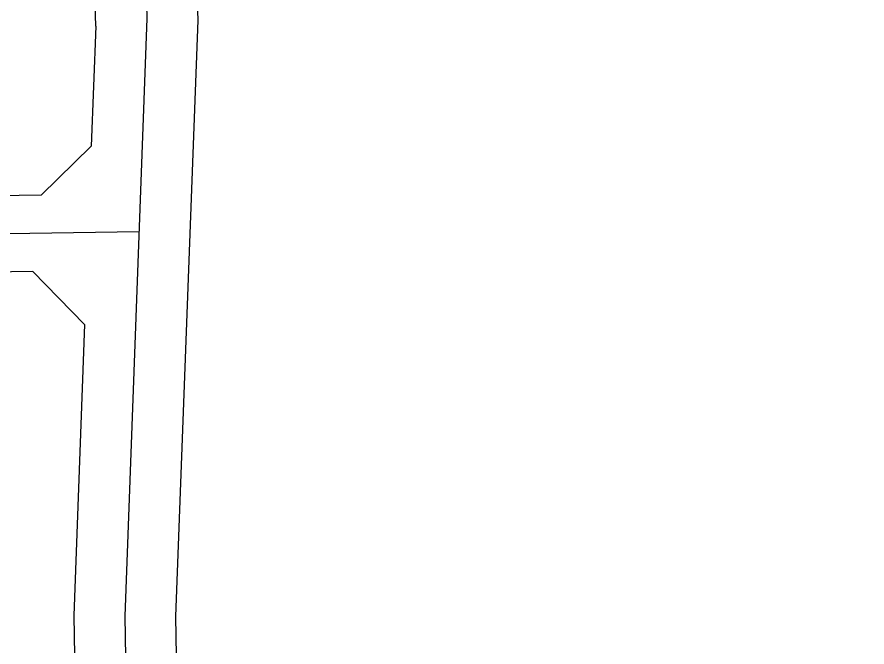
# Model space of a CAD drawing. Extents: x 529262 to 576451, y 2694391 to 2717535.
# Drawn here: x 565690.6 to 565890.9, y 2709770.7 to 2709919.2 of the extents above; entities that cross this region are included whole.
import ezdxf
from ezdxf.xclip import XClip

# ---------------------------------------------------------------- set-up
doc = ezdxf.new("R2010")
doc.units = 0
doc.header["$XCLIPFRAME"] = 0
for name, color, linetype in [('PP-COM', 7, 'Continuous'), ('RD-中线', 40, 'Continuous'), ('RD-红线', 7, 'Continuous')]:
    doc.layers.add(name, color=color, linetype=linetype)

# ---------------------------------------------------------------- blocks, each defined once
blk = doc.blocks.new('A$C19FD0107')
at = {"layer": 'RD-中线', "color": 8, "linetype": 'Continuous', "flags": 128}
for points in [[(-5107.95, 16504.07), (-5219.45, 16202.02, 0.04717), (-5233.93, 16147.44), (-5260.68, 15986.84, 0.018836), (-5263.55, 15964.43), (-5278.55, 15797.76, 0.007917), (-5279.02, 15791.45), (-5281.36, 15751.13, 0.020425), (-5281.64, 15734.8), (-5276.77, 15528.25), (-5282.01, 15387.42), (-5280.48, 15295.55, 0.000055), (-5280.48, 15295.44), (-5280.16, 15276.46)], [(-4490.73, 14139.44, 0), (-4490.29, 14139.42)], [(-3818.25, 14086.17, 0), (-3817.74, 14086.17)]]:
    blk.add_lwpolyline(points, format="xyb", dxfattribs=at)
at = {"layer": 'RD-中线', "color": 8}
blk.add_lwpolyline([(-5278.64, 15477.99), (-5541.36, 15473.92)], dxfattribs=at)
at = {"layer": 'RD-红线', "color": 8}
for points in [[(-5265.2, 15546.79), (-5265.03, 15534.28), (-5264.77, 15527.81)], [(-5288.84, 15526.4), (-5289.03, 15534.21)], [(-5301.7, 15486.63), (-5523.52, 15483.2)], [(-5303.64, 15468.6), (-5520.19, 15465.25)]]:
    blk.add_lwpolyline(points, dxfattribs=at)
at = {"layer": 'RD-红线', "color": 8, "linetype": 'Continuous', "flags": 128}
for points in [[(-5264.77, 15527.81), (-5270.01, 15387.3), (-5269, 15326.79), (-5268.92, 15321.79)], [(-5288.84, 15526.4), (-5289.89, 15498.18)], [(-5291.46, 15456.15), (-5294.02, 15387.55), (-5292.92, 15321.42), (-5292.91, 15321.29)]]:
    blk.add_lwpolyline(points, dxfattribs=at)
at = {"layer": 'RD-红线', "color": 8}
for points in [[(-5301.7, 15486.63), (-5289.89, 15498.18, 0.398858)], [(-5291.46, 15456.15), (-5303.64, 15468.6, 0.429738)]]:
    blk.add_lwpolyline(points, format="xyb", dxfattribs=at)

msp = doc.modelspace()

# ---------------------------------------------------------------- block references
at = {"layer": 'PP-COM'}
ref = msp.add_blockref('A$C19FD0107', (570997.993, 2694390.603), dxfattribs=at)
XClip(ref).set_block_clipping_path([(-9366.4383134884, 14428.6043910822), (-3328.4480743363, 17452.7484863754)])

doc.saveas('drawing.dxf')
